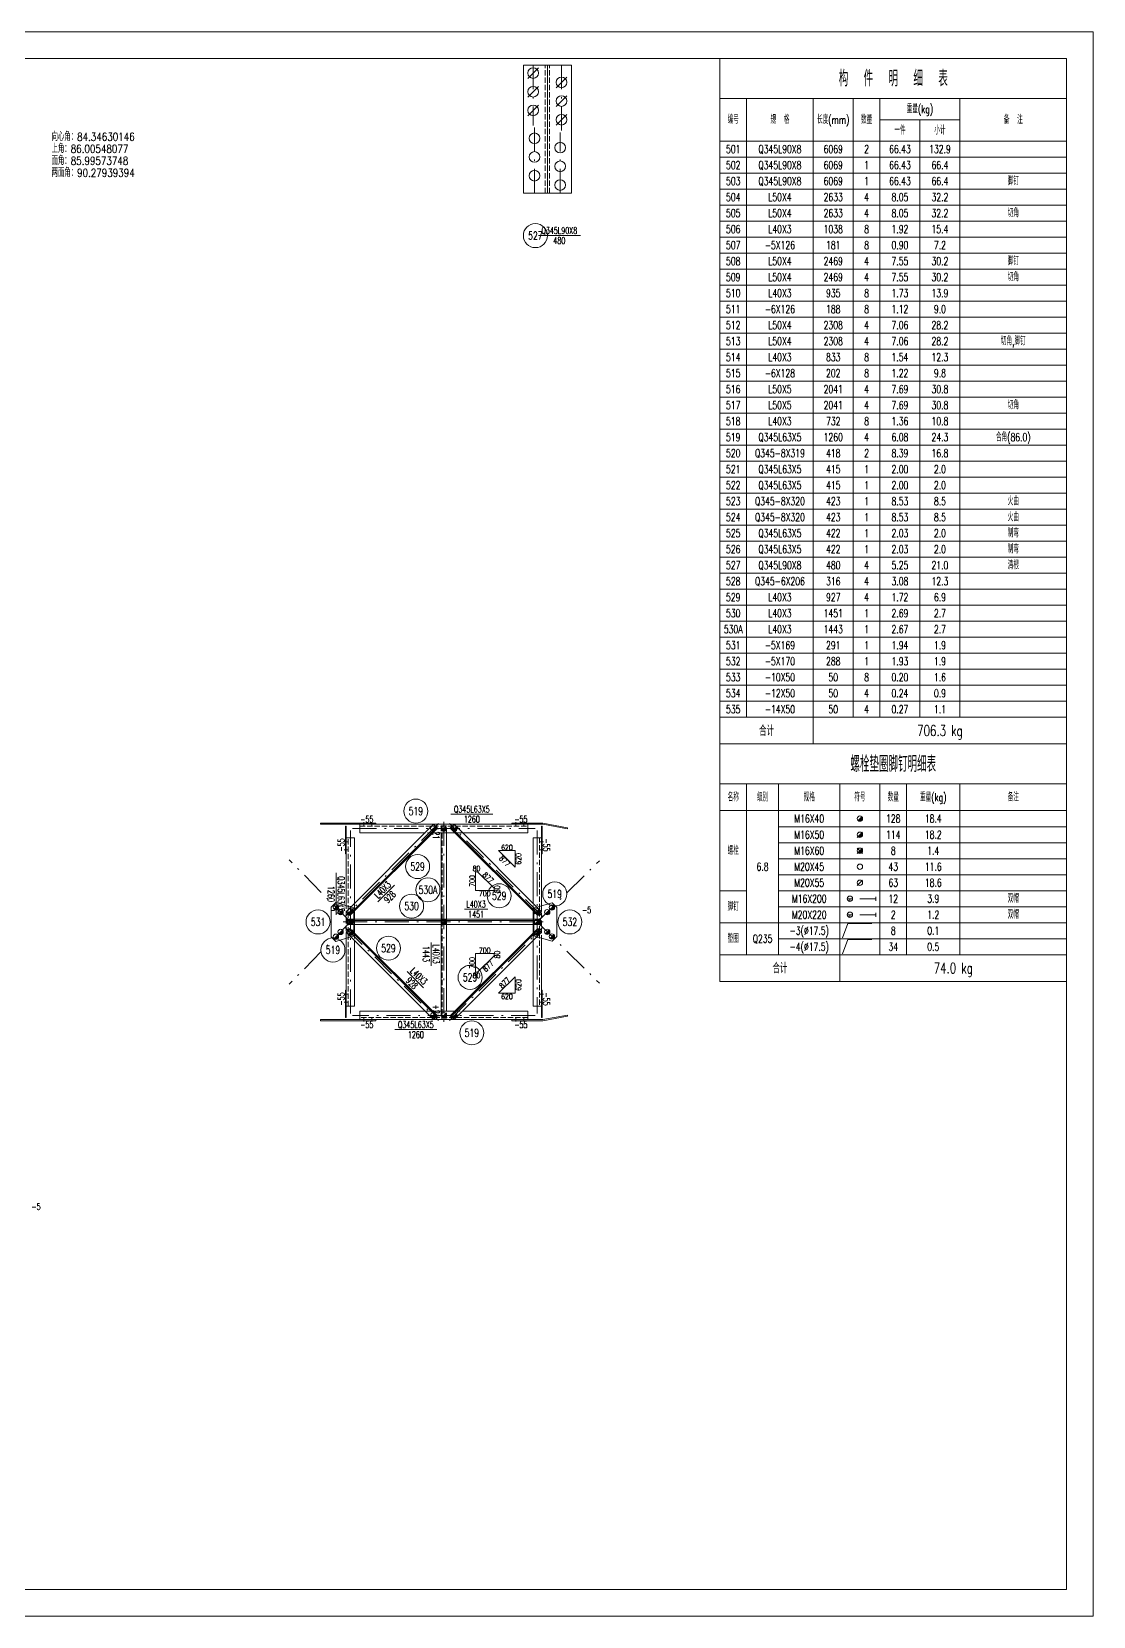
# Model space of a CAD drawing. Extents: x 0 to 841, y 0 to 5426.
# Drawn here: x 443 to 841, y 1812 to 2406 of the extents above; entities that cross this region are included whole.
import ezdxf
from ezdxf.enums import TextEntityAlignment as Align

# ---------------------------------------------------------------- set-up
doc = ezdxf.new("R2010")
doc.units = 0
doc.header["$MEASUREMENT"] = 0
doc.linetypes.add('Dash', pattern=[2.75, 2, -0.75])
doc.linetypes.add('DashDot', pattern=[15.6, 9, -3, 0.6, -3])
doc.layers.get('0').update_dxf_attribs({"linetype": 'CONTINUOUS', "lineweight": 25})
doc.styles.get("Standard").update_dxf_attribs({"font": 'simplex.shx', "width": 0.7, "height": 3, "bigfont": 'gbhzfs.shx'})

# ---------------------------------------------------------------- blocks, each defined once
blk = doc.blocks.new('M16X40S')
at = {"color": 3, "linetype": 'Continuous', "lineweight": 13}
blk.add_line((-0.707, -0.707), (0.707, 0.707), dxfattribs=at)
blk.add_circle((0, 0), 1, dxfattribs=at)
for radius in [0.9, 0.8, 0.7, 0.6, 0.5, 0.4, 0.3, 0.2, 0.1]:
    blk.add_arc((0, 0), radius, 225, 45, dxfattribs=at)
blk = doc.blocks.new('M16X50S')
at = {"color": 3, "linetype": 'Continuous', "lineweight": 13}
blk.add_line((-1, -1), (1, 1), dxfattribs=at)
blk.add_circle((0, 0), 1, dxfattribs=at)
for radius in [0.9, 0.8, 0.7, 0.6, 0.5, 0.4, 0.3, 0.2, 0.1]:
    blk.add_arc((0, 0), radius, 225, 45, dxfattribs=at)
blk = doc.blocks.new('M16X60S')
at = {"color": 3, "linetype": 'Continuous', "lineweight": 13}
for p, q in [((-1, -1), (1, 1)), ((1, -1), (-1, 1))]:
    blk.add_line(p, q, dxfattribs=at)
blk.add_circle((0, 0), 1, dxfattribs=at)
for radius in [0.9, 0.8, 0.7, 0.6, 0.5, 0.4, 0.3, 0.2, 0.1]:
    blk.add_arc((0, 0), radius, 225, 45, dxfattribs=at)
blk = doc.blocks.new('M20X45S')
at = {"color": 3, "linetype": 'Continuous', "lineweight": 13}
blk.add_circle((0, 0), 1, dxfattribs=at)
blk = doc.blocks.new('M20X55S')
at = {"color": 3, "linetype": 'Continuous', "lineweight": 13}
blk.add_line((-1, -1), (1, 1), dxfattribs=at)
blk.add_circle((0, 0), 1, dxfattribs=at)
blk = doc.blocks.new('StepBoltML')
at = {"color": 3, "linetype": 'Continuous', "lineweight": 13}
for p, q in [((-4.75, 0), (-2.75, 0)), ((-3.75, 0), (-3.75, -1)), ((0, 0), (6, 0)), ((6, -0.75), (6, 0.75))]:
    blk.add_line(p, q, dxfattribs=at)
blk.add_circle((-3.75, 0), 1, dxfattribs=at)
blk = doc.blocks.new('WasherML')
at = {"color": 3, "linetype": 'Continuous', "lineweight": 13}
for p, q in [((-6.5, -2.7), (-4.5, 2.7)), ((-4.5, 2.7), (4.5, 2.7))]:
    blk.add_line(p, q, dxfattribs=at)

msp = doc.modelspace()

# ---------------------------------------------------------------- linework, layer by layer
at = {"color": 7, "linetype": 'Continuous', "lineweight": 18}
for p, q in [((0, 2406), (841, 2406)), ((841, 1812), (841, 2406)), ((25, 2396), (831, 2396)), ((831, 1822), (831, 2396)), ((25, 1822), (831, 1822)), ((0, 1812), (841, 1812))]:
    msp.add_line(p, q, dxfattribs=at)
at = {"color": 2, "linetype": 'DashDot', "lineweight": 0}
for p, q in [((631.01, 2393.5), (631.02, 2370.83)), ((641.61, 2393.5), (641.6, 2366.17)), ((631.51, 2345.53), (631.52, 2372.87)), ((641.11, 2345.53), (641.1, 2368.2)), ((595.45, 2109.23), (560.54, 2074.33)), ((597.51, 2109.84), (597.51, 2034.71)), ((634.47, 2074.33), (599.56, 2109.23)), ((562.49, 2038.02), (562.49, 2106.52)), ((563.26, 2107.29), (631.75, 2107.29)), ((632.52, 2106.52), (632.52, 2038.02)), ((562.49, 2072.27), (539.49, 2095.59)), ((632.52, 2072.27), (655.86, 2095.25)), ((562.49, 2072.27), (539.49, 2048.96)), ((559.74, 2072.27), (635.27, 2072.27)), ((560.54, 2070.22), (595.45, 2035.31)), ((599.56, 2035.31), (634.47, 2070.22)), ((632.52, 2072.27), (655.86, 2049.29)), ((631.75, 2037.26), (563.26, 2037.26))]:
    msp.add_line(p, q, dxfattribs=at)
at = {"color": 1, "linetype": 'Dash', "lineweight": 0}
for p, q in [((635.51, 2345.53), (635.51, 2393.5)), ((637.11, 2345.53), (637.11, 2393.5)), ((566.01, 2108.89), (572.01, 2108.89)), ((560.89, 2097.77), (560.89, 2103.77)), ((561.64, 2040.77), (561.64, 2103.77)), ((566.01, 2108.14), (629, 2108.14)), ((593.37, 2105.74), (590.54, 2105.74)), ((596.51, 2108.34), (596.51, 2105.74)), ((598.51, 2108.34), (596.51, 2108.34)), ((596.91, 2108.34), (596.91, 2036.21)), ((598.51, 2105.74), (598.51, 2108.34)), ((604.47, 2105.74), (601.64, 2105.74)), ((633.37, 2103.77), (633.37, 2040.77)), ((634.12, 2103.77), (634.12, 2097.77)), ((564.04, 2079.24), (564.04, 2076.41)), ((630.97, 2076.41), (630.97, 2079.24)), ((560.89, 2066.15), (560.89, 2078.39)), ((563.74, 2077.53), (562.66, 2077.85)), ((563.74, 2076.11), (563.74, 2077.53)), ((563.74, 2071.27), (563.74, 2073.27)), ((564.04, 2073.27), (564.04, 2071.27)), ((596.51, 2073.27), (596.51, 2071.27)), ((598.51, 2071.27), (598.51, 2073.27)), ((630.97, 2071.27), (630.97, 2073.27)), ((632.37, 2077.84), (631.27, 2077.53)), ((631.27, 2077.53), (631.27, 2076.11)), ((631.27, 2073.27), (631.27, 2071.27)), ((634.12, 2078.35), (634.12, 2066.2)), ((563.74, 2067.02), (563.74, 2068.44)), ((564.04, 2068.14), (564.04, 2065.31)), ((630.97, 2065.31), (630.97, 2068.14)), ((631.27, 2068.44), (631.27, 2067.02)), ((562.66, 2066.69), (563.74, 2067.02)), ((631.27, 2067.02), (632.37, 2066.71)), ((560.89, 2040.77), (560.89, 2046.77)), ((634.12, 2046.77), (634.12, 2040.77)), ((590.54, 2038.81), (593.37, 2038.81)), ((596.51, 2038.81), (596.51, 2036.21)), ((598.51, 2036.21), (598.51, 2038.81)), ((601.64, 2038.81), (604.47, 2038.81)), ((629, 2036.41), (566.01, 2036.41)), ((572.01, 2035.66), (566.01, 2035.66)), ((596.51, 2036.21), (598.51, 2036.21))]:
    msp.add_line(p, q, dxfattribs=at)
at = {"color": 7, "linetype": 'Continuous', "lineweight": 13}
for p, q in [((632.93, 2329.55), (648.68, 2329.55)), ((600.13, 2112.64), (615.88, 2112.64)), ((557.14, 2074.9), (557.14, 2090.65)), ((578.98, 2086.05), (572.8, 2079.87)), ((605.22, 2077.02), (613.97, 2077.02)), ((592.76, 2064.63), (592.76, 2055.88)), ((583.73, 2053.75), (589.91, 2047.57)), ((594.88, 2031.91), (579.13, 2031.91))]:
    msp.add_line(p, q, dxfattribs=at)
at = {"color": 7, "linetype": 'Continuous', "lineweight": 0}
for p, q in [((594.81, 2107.75), (562.03, 2074.96)), ((632.98, 2074.96), (600.2, 2107.75)), ((561.24, 2072.87), (633.77, 2072.87)), ((562.03, 2069.58), (594.81, 2036.8)), ((600.2, 2036.8), (632.98, 2069.58))]:
    msp.add_line(p, q, dxfattribs=at)
at = {"color": 1, "linetype": 'Continuous', "lineweight": 0}
for p, q in [((624.25, 2099.02), (618.05, 2099.02)), ((618.05, 2099.02), (624.25, 2092.82)), ((624.25, 2092.82), (624.25, 2099.02)), ((610.15, 2091.12), (609.35, 2091.12)), ((609.35, 2091.12), (609.35, 2084.12)), ((616.35, 2084.92), (610.15, 2091.12)), ((609.35, 2084.12), (616.35, 2084.12)), ((616.35, 2084.12), (616.35, 2084.92)), ((616.35, 2060.43), (609.35, 2060.43)), ((609.35, 2060.43), (609.35, 2053.42)), ((610.15, 2053.42), (616.35, 2059.63)), ((616.35, 2059.63), (616.35, 2060.43)), ((609.35, 2053.42), (610.15, 2053.42)), ((624.25, 2051.73), (618.05, 2045.53)), ((624.25, 2045.53), (624.25, 2051.73)), ((618.05, 2045.53), (624.25, 2045.53))]:
    msp.add_line(p, q, dxfattribs=at)
at = {"color": 3, "linetype": 'Continuous', "lineweight": 13}
for points in [[(701, 2396), (701, 2381), (831, 2381), (831, 2396)], [(701, 2381), (701, 2365), (711, 2365), (711, 2381)], [(711, 2381), (711, 2365), (736, 2365), (736, 2381)], [(736, 2381), (736, 2365), (751, 2365), (751, 2381)], [(751, 2381), (751, 2365), (761, 2365), (761, 2381)], [(761, 2381), (761, 2373), (791, 2373), (791, 2381)], [(791, 2381), (791, 2365), (831, 2365), (831, 2381)], [(761, 2373), (761, 2365), (776, 2365), (776, 2373)], [(776, 2373), (776, 2365), (791, 2365), (791, 2373)], [(701, 2365), (701, 2359), (711, 2359), (711, 2365)], [(711, 2365), (711, 2359), (736, 2359), (736, 2365)], [(736, 2365), (736, 2359), (751, 2359), (751, 2365)], [(751, 2365), (751, 2359), (761, 2359), (761, 2365)], [(761, 2365), (761, 2359), (776, 2359), (776, 2365)], [(776, 2365), (776, 2359), (791, 2359), (791, 2365)], [(791, 2365), (791, 2359), (831, 2359), (831, 2365)], [(701, 2359), (701, 2353), (711, 2353), (711, 2359)], [(711, 2359), (711, 2353), (736, 2353), (736, 2359)], [(736, 2359), (736, 2353), (751, 2353), (751, 2359)], [(751, 2359), (751, 2353), (761, 2353), (761, 2359)], [(761, 2359), (761, 2353), (776, 2353), (776, 2359)], [(776, 2359), (776, 2353), (791, 2353), (791, 2359)], [(791, 2359), (791, 2353), (831, 2353), (831, 2359)], [(701, 2353), (701, 2347), (711, 2347), (711, 2353)], [(711, 2353), (711, 2347), (736, 2347), (736, 2353)], [(736, 2353), (736, 2347), (751, 2347), (751, 2353)], [(751, 2353), (751, 2347), (761, 2347), (761, 2353)], [(761, 2353), (761, 2347), (776, 2347), (776, 2353)], [(776, 2353), (776, 2347), (791, 2347), (791, 2353)], [(791, 2353), (791, 2347), (831, 2347), (831, 2353)], [(701, 2347), (701, 2341), (711, 2341), (711, 2347)], [(711, 2347), (711, 2341), (736, 2341), (736, 2347)], [(736, 2347), (736, 2341), (751, 2341), (751, 2347)], [(751, 2347), (751, 2341), (761, 2341), (761, 2347)], [(761, 2347), (761, 2341), (776, 2341), (776, 2347)], [(776, 2347), (776, 2341), (791, 2341), (791, 2347)], [(791, 2347), (791, 2341), (831, 2341), (831, 2347)], [(701, 2341), (701, 2335), (711, 2335), (711, 2341)], [(711, 2341), (711, 2335), (736, 2335), (736, 2341)], [(736, 2341), (736, 2335), (751, 2335), (751, 2341)], [(751, 2341), (751, 2335), (761, 2335), (761, 2341)], [(761, 2341), (761, 2335), (776, 2335), (776, 2341)], [(776, 2341), (776, 2335), (791, 2335), (791, 2341)], [(791, 2341), (791, 2335), (831, 2335), (831, 2341)], [(701, 2335), (701, 2329), (711, 2329), (711, 2335)], [(711, 2335), (711, 2329), (736, 2329), (736, 2335)], [(736, 2335), (736, 2329), (751, 2329), (751, 2335)], [(751, 2335), (751, 2329), (761, 2329), (761, 2335)], [(761, 2335), (761, 2329), (776, 2329), (776, 2335)], [(776, 2335), (776, 2329), (791, 2329), (791, 2335)], [(791, 2335), (791, 2329), (831, 2329), (831, 2335)], [(701, 2329), (701, 2323), (711, 2323), (711, 2329)], [(711, 2329), (711, 2323), (736, 2323), (736, 2329)], [(736, 2329), (736, 2323), (751, 2323), (751, 2329)], [(751, 2329), (751, 2323), (761, 2323), (761, 2329)], [(761, 2329), (761, 2323), (776, 2323), (776, 2329)], [(776, 2329), (776, 2323), (791, 2323), (791, 2329)], [(791, 2329), (791, 2323), (831, 2323), (831, 2329)], [(701, 2323), (701, 2317), (711, 2317), (711, 2323)], [(711, 2323), (711, 2317), (736, 2317), (736, 2323)], [(736, 2323), (736, 2317), (751, 2317), (751, 2323)], [(751, 2323), (751, 2317), (761, 2317), (761, 2323)], [(761, 2323), (761, 2317), (776, 2317), (776, 2323)], [(776, 2323), (776, 2317), (791, 2317), (791, 2323)], [(791, 2323), (791, 2317), (831, 2317), (831, 2323)], [(701, 2317), (701, 2311), (711, 2311), (711, 2317)], [(711, 2317), (711, 2311), (736, 2311), (736, 2317)], [(736, 2317), (736, 2311), (751, 2311), (751, 2317)], [(751, 2317), (751, 2311), (761, 2311), (761, 2317)], [(761, 2317), (761, 2311), (776, 2311), (776, 2317)], [(776, 2317), (776, 2311), (791, 2311), (791, 2317)], [(791, 2317), (791, 2311), (831, 2311), (831, 2317)], [(701, 2311), (701, 2305), (711, 2305), (711, 2311)], [(711, 2311), (711, 2305), (736, 2305), (736, 2311)], [(736, 2311), (736, 2305), (751, 2305), (751, 2311)], [(751, 2311), (751, 2305), (761, 2305), (761, 2311)], [(761, 2311), (761, 2305), (776, 2305), (776, 2311)], [(776, 2311), (776, 2305), (791, 2305), (791, 2311)], [(791, 2311), (791, 2305), (831, 2305), (831, 2311)], [(701, 2305), (701, 2299), (711, 2299), (711, 2305)], [(711, 2305), (711, 2299), (736, 2299), (736, 2305)], [(736, 2305), (736, 2299), (751, 2299), (751, 2305)], [(751, 2305), (751, 2299), (761, 2299), (761, 2305)], [(761, 2305), (761, 2299), (776, 2299), (776, 2305)], [(776, 2305), (776, 2299), (791, 2299), (791, 2305)], [(791, 2305), (791, 2299), (831, 2299), (831, 2305)], [(701, 2299), (701, 2293), (711, 2293), (711, 2299)], [(711, 2299), (711, 2293), (736, 2293), (736, 2299)], [(736, 2299), (736, 2293), (751, 2293), (751, 2299)], [(751, 2299), (751, 2293), (761, 2293), (761, 2299)], [(761, 2299), (761, 2293), (776, 2293), (776, 2299)], [(776, 2299), (776, 2293), (791, 2293), (791, 2299)], [(791, 2299), (791, 2293), (831, 2293), (831, 2299)], [(701, 2293), (701, 2287), (711, 2287), (711, 2293)], [(711, 2293), (711, 2287), (736, 2287), (736, 2293)], [(736, 2293), (736, 2287), (751, 2287), (751, 2293)], [(751, 2293), (751, 2287), (761, 2287), (761, 2293)], [(761, 2293), (761, 2287), (776, 2287), (776, 2293)], [(776, 2293), (776, 2287), (791, 2287), (791, 2293)], [(791, 2293), (791, 2287), (831, 2287), (831, 2293)], [(701, 2287), (701, 2281), (711, 2281), (711, 2287)], [(711, 2287), (711, 2281), (736, 2281), (736, 2287)], [(736, 2287), (736, 2281), (751, 2281), (751, 2287)], [(751, 2287), (751, 2281), (761, 2281), (761, 2287)], [(761, 2287), (761, 2281), (776, 2281), (776, 2287)], [(776, 2287), (776, 2281), (791, 2281), (791, 2287)], [(791, 2287), (791, 2281), (831, 2281), (831, 2287)], [(701, 2281), (701, 2275), (711, 2275), (711, 2281)], [(711, 2281), (711, 2275), (736, 2275), (736, 2281)], [(736, 2281), (736, 2275), (751, 2275), (751, 2281)], [(751, 2281), (751, 2275), (761, 2275), (761, 2281)], [(761, 2281), (761, 2275), (776, 2275), (776, 2281)], [(776, 2281), (776, 2275), (791, 2275), (791, 2281)], [(791, 2281), (791, 2275), (831, 2275), (831, 2281)], [(701, 2275), (701, 2269), (711, 2269), (711, 2275)], [(711, 2275), (711, 2269), (736, 2269), (736, 2275)], [(736, 2275), (736, 2269), (751, 2269), (751, 2275)], [(751, 2275), (751, 2269), (761, 2269), (761, 2275)], [(761, 2275), (761, 2269), (776, 2269), (776, 2275)], [(776, 2275), (776, 2269), (791, 2269), (791, 2275)], [(791, 2275), (791, 2269), (831, 2269), (831, 2275)], [(701, 2269), (701, 2263), (711, 2263), (711, 2269)], [(711, 2269), (711, 2263), (736, 2263), (736, 2269)], [(736, 2269), (736, 2263), (751, 2263), (751, 2269)], [(751, 2269), (751, 2263), (761, 2263), (761, 2269)], [(761, 2269), (761, 2263), (776, 2263), (776, 2269)], [(776, 2269), (776, 2263), (791, 2263), (791, 2269)], [(791, 2269), (791, 2263), (831, 2263), (831, 2269)], [(701, 2263), (701, 2257), (711, 2257), (711, 2263)], [(711, 2263), (711, 2257), (736, 2257), (736, 2263)], [(736, 2263), (736, 2257), (751, 2257), (751, 2263)], [(751, 2263), (751, 2257), (761, 2257), (761, 2263)], [(761, 2263), (761, 2257), (776, 2257), (776, 2263)], [(776, 2263), (776, 2257), (791, 2257), (791, 2263)], [(791, 2263), (791, 2257), (831, 2257), (831, 2263)], [(701, 2257), (701, 2251), (711, 2251), (711, 2257)], [(711, 2257), (711, 2251), (736, 2251), (736, 2257)], [(736, 2257), (736, 2251), (751, 2251), (751, 2257)], [(751, 2257), (751, 2251), (761, 2251), (761, 2257)], [(761, 2257), (761, 2251), (776, 2251), (776, 2257)], [(776, 2257), (776, 2251), (791, 2251), (791, 2257)], [(791, 2257), (791, 2251), (831, 2251), (831, 2257)], [(701, 2251), (701, 2245), (711, 2245), (711, 2251)], [(711, 2251), (711, 2245), (736, 2245), (736, 2251)], [(736, 2251), (736, 2245), (751, 2245), (751, 2251)], [(751, 2251), (751, 2245), (761, 2245), (761, 2251)], [(761, 2251), (761, 2245), (776, 2245), (776, 2251)], [(776, 2251), (776, 2245), (791, 2245), (791, 2251)], [(791, 2251), (791, 2245), (831, 2245), (831, 2251)], [(701, 2245), (701, 2239), (711, 2239), (711, 2245)], [(711, 2245), (711, 2239), (736, 2239), (736, 2245)], [(736, 2245), (736, 2239), (751, 2239), (751, 2245)], [(751, 2245), (751, 2239), (761, 2239), (761, 2245)], [(761, 2245), (761, 2239), (776, 2239), (776, 2245)], [(776, 2245), (776, 2239), (791, 2239), (791, 2245)], [(791, 2245), (791, 2239), (831, 2239), (831, 2245)], [(701, 2239), (701, 2233), (711, 2233), (711, 2239)], [(711, 2239), (711, 2233), (736, 2233), (736, 2239)], [(736, 2239), (736, 2233), (751, 2233), (751, 2239)], [(751, 2239), (751, 2233), (761, 2233), (761, 2239)], [(761, 2239), (761, 2233), (776, 2233), (776, 2239)], [(776, 2239), (776, 2233), (791, 2233), (791, 2239)], [(791, 2239), (791, 2233), (831, 2233), (831, 2239)], [(701, 2233), (701, 2227), (711, 2227), (711, 2233)], [(711, 2233), (711, 2227), (736, 2227), (736, 2233)], [(736, 2233), (736, 2227), (751, 2227), (751, 2233)], [(751, 2233), (751, 2227), (761, 2227), (761, 2233)], [(761, 2233), (761, 2227), (776, 2227), (776, 2233)], [(776, 2233), (776, 2227), (791, 2227), (791, 2233)], [(791, 2233), (791, 2227), (831, 2227), (831, 2233)], [(701, 2227), (701, 2221), (711, 2221), (711, 2227)], [(711, 2227), (711, 2221), (736, 2221), (736, 2227)], [(736, 2227), (736, 2221), (751, 2221), (751, 2227)], [(751, 2227), (751, 2221), (761, 2221), (761, 2227)], [(761, 2227), (761, 2221), (776, 2221), (776, 2227)], [(776, 2227), (776, 2221), (791, 2221), (791, 2227)], [(791, 2227), (791, 2221), (831, 2221), (831, 2227)], [(701, 2221), (701, 2215), (711, 2215), (711, 2221)], [(711, 2221), (711, 2215), (736, 2215), (736, 2221)], [(736, 2221), (736, 2215), (751, 2215), (751, 2221)], [(751, 2221), (751, 2215), (761, 2215), (761, 2221)], [(761, 2221), (761, 2215), (776, 2215), (776, 2221)], [(776, 2221), (776, 2215), (791, 2215), (791, 2221)], [(791, 2221), (791, 2215), (831, 2215), (831, 2221)], [(701, 2215), (701, 2209), (711, 2209), (711, 2215)], [(711, 2215), (711, 2209), (736, 2209), (736, 2215)], [(736, 2215), (736, 2209), (751, 2209), (751, 2215)], [(751, 2215), (751, 2209), (761, 2209), (761, 2215)], [(761, 2215), (761, 2209), (776, 2209), (776, 2215)], [(776, 2215), (776, 2209), (791, 2209), (791, 2215)], [(791, 2215), (791, 2209), (831, 2209), (831, 2215)], [(701, 2209), (701, 2203), (711, 2203), (711, 2209)], [(711, 2209), (711, 2203), (736, 2203), (736, 2209)], [(736, 2209), (736, 2203), (751, 2203), (751, 2209)], [(751, 2209), (751, 2203), (761, 2203), (761, 2209)], [(761, 2209), (761, 2203), (776, 2203), (776, 2209)], [(776, 2209), (776, 2203), (791, 2203), (791, 2209)], [(791, 2209), (791, 2203), (831, 2203), (831, 2209)], [(701, 2203), (701, 2197), (711, 2197), (711, 2203)], [(711, 2203), (711, 2197), (736, 2197), (736, 2203)], [(736, 2203), (736, 2197), (751, 2197), (751, 2203)], [(751, 2203), (751, 2197), (761, 2197), (761, 2203)], [(761, 2203), (761, 2197), (776, 2197), (776, 2203)], [(776, 2203), (776, 2197), (791, 2197), (791, 2203)], [(791, 2203), (791, 2197), (831, 2197), (831, 2203)], [(701, 2197), (701, 2191), (711, 2191), (711, 2197)], [(711, 2197), (711, 2191), (736, 2191), (736, 2197)], [(736, 2197), (736, 2191), (751, 2191), (751, 2197)], [(751, 2197), (751, 2191), (761, 2191), (761, 2197)], [(761, 2197), (761, 2191), (776, 2191), (776, 2197)], [(776, 2197), (776, 2191), (791, 2191), (791, 2197)], [(791, 2197), (791, 2191), (831, 2191), (831, 2197)], [(701, 2191), (701, 2185), (711, 2185), (711, 2191)], [(711, 2191), (711, 2185), (736, 2185), (736, 2191)], [(736, 2191), (736, 2185), (751, 2185), (751, 2191)], [(751, 2191), (751, 2185), (761, 2185), (761, 2191)], [(761, 2191), (761, 2185), (776, 2185), (776, 2191)], [(776, 2191), (776, 2185), (791, 2185), (791, 2191)], [(791, 2191), (791, 2185), (831, 2185), (831, 2191)], [(701, 2185), (701, 2179), (711, 2179), (711, 2185)], [(711, 2185), (711, 2179), (736, 2179), (736, 2185)], [(736, 2185), (736, 2179), (751, 2179), (751, 2185)], [(751, 2185), (751, 2179), (761, 2179), (761, 2185)], [(761, 2185), (761, 2179), (776, 2179), (776, 2185)], [(776, 2185), (776, 2179), (791, 2179), (791, 2185)], [(791, 2185), (791, 2179), (831, 2179), (831, 2185)], [(701, 2179), (701, 2173), (711, 2173), (711, 2179)], [(711, 2179), (711, 2173), (736, 2173), (736, 2179)], [(736, 2179), (736, 2173), (751, 2173), (751, 2179)], [(751, 2179), (751, 2173), (761, 2173), (761, 2179)], [(761, 2179), (761, 2173), (776, 2173), (776, 2179)], [(776, 2179), (776, 2173), (791, 2173), (791, 2179)], [(791, 2179), (791, 2173), (831, 2173), (831, 2179)], [(701, 2173), (701, 2167), (711, 2167), (711, 2173)], [(711, 2173), (711, 2167), (736, 2167), (736, 2173)], [(736, 2173), (736, 2167), (751, 2167), (751, 2173)], [(751, 2173), (751, 2167), (761, 2167), (761, 2173)], [(761, 2173), (761, 2167), (776, 2167), (776, 2173)], [(776, 2173), (776, 2167), (791, 2167), (791, 2173)], [(791, 2173), (791, 2167), (831, 2167), (831, 2173)], [(701, 2167), (701, 2161), (711, 2161), (711, 2167)], [(711, 2167), (711, 2161), (736, 2161), (736, 2167)], [(736, 2167), (736, 2161), (751, 2161), (751, 2167)], [(751, 2167), (751, 2161), (761, 2161), (761, 2167)], [(761, 2167), (761, 2161), (776, 2161), (776, 2167)], [(776, 2167), (776, 2161), (791, 2161), (791, 2167)], [(791, 2167), (791, 2161), (831, 2161), (831, 2167)], [(701, 2161), (701, 2155), (711, 2155), (711, 2161)], [(711, 2161), (711, 2155), (736, 2155), (736, 2161)], [(736, 2161), (736, 2155), (751, 2155), (751, 2161)], [(751, 2161), (751, 2155), (761, 2155), (761, 2161)], [(761, 2161), (761, 2155), (776, 2155), (776, 2161)], [(776, 2161), (776, 2155), (791, 2155), (791, 2161)], [(791, 2161), (791, 2155), (831, 2155), (831, 2161)], [(701, 2155), (701, 2149), (711, 2149), (711, 2155)], [(711, 2155), (711, 2149), (736, 2149), (736, 2155)], [(736, 2155), (736, 2149), (751, 2149), (751, 2155)], [(751, 2155), (751, 2149), (761, 2149), (761, 2155)], [(761, 2155), (761, 2149), (776, 2149), (776, 2155)], [(776, 2155), (776, 2149), (791, 2149), (791, 2155)], [(791, 2155), (791, 2149), (831, 2149), (831, 2155)], [(701, 2149), (701, 2139), (736, 2139), (736, 2149)], [(736, 2149), (736, 2139), (831, 2139), (831, 2149)], [(701, 2139), (701, 2124), (831, 2124), (831, 2139)], [(701, 2124), (701, 2114), (711, 2114), (711, 2124)], [(711, 2124), (711, 2114), (723, 2114), (723, 2124)], [(723, 2124), (723, 2114), (746, 2114), (746, 2124)], [(746, 2124), (746, 2114), (761, 2114), (761, 2124)], [(761, 2124), (761, 2114), (771, 2114), (771, 2124)], [(771, 2124), (771, 2114), (791, 2114), (791, 2124)], [(791, 2124), (791, 2114), (831, 2114), (831, 2124)], [(701, 2114), (701, 2084), (711, 2084), (711, 2114)], [(711, 2114), (711, 2072), (723, 2072), (723, 2114)], [(723, 2114), (723, 2108), (746, 2108), (746, 2114)], [(746, 2114), (746, 2108), (761, 2108), (761, 2114)], [(761, 2114), (761, 2108), (771, 2108), (771, 2114)], [(771, 2114), (771, 2108), (791, 2108), (791, 2114)], [(791, 2114), (791, 2108), (831, 2108), (831, 2114)], [(723, 2108), (723, 2102), (746, 2102), (746, 2108)], [(746, 2108), (746, 2102), (761, 2102), (761, 2108)], [(761, 2108), (761, 2102), (771, 2102), (771, 2108)], [(771, 2108), (771, 2102), (791, 2102), (791, 2108)], [(791, 2108), (791, 2102), (831, 2102), (831, 2108)], [(723, 2102), (723, 2096), (746, 2096), (746, 2102)], [(746, 2102), (746, 2096), (761, 2096), (761, 2102)], [(761, 2102), (761, 2096), (771, 2096), (771, 2102)], [(771, 2102), (771, 2096), (791, 2096), (791, 2102)], [(791, 2102), (791, 2096), (831, 2096), (831, 2102)], [(723, 2096), (723, 2090), (746, 2090), (746, 2096)], [(746, 2096), (746, 2090), (761, 2090), (761, 2096)], [(761, 2096), (761, 2090), (771, 2090), (771, 2096)], [(771, 2096), (771, 2090), (791, 2090), (791, 2096)], [(791, 2096), (791, 2090), (831, 2090), (831, 2096)], [(723, 2090), (723, 2084), (746, 2084), (746, 2090)], [(746, 2090), (746, 2084), (761, 2084), (761, 2090)], [(761, 2090), (761, 2084), (771, 2084), (771, 2090)], [(771, 2090), (771, 2084), (791, 2084), (791, 2090)], [(791, 2090), (791, 2084), (831, 2084), (831, 2090)], [(701, 2084), (701, 2072), (711, 2072), (711, 2084)], [(723, 2084), (723, 2078), (746, 2078), (746, 2084)], [(746, 2084), (746, 2078), (761, 2078), (761, 2084)], [(761, 2084), (761, 2078), (771, 2078), (771, 2084)], [(771, 2084), (771, 2078), (791, 2078), (791, 2084)], [(791, 2084), (791, 2078), (831, 2078), (831, 2084)], [(723, 2078), (723, 2072), (746, 2072), (746, 2078)], [(746, 2078), (746, 2072), (761, 2072), (761, 2078)], [(761, 2078), (761, 2072), (771, 2072), (771, 2078)], [(771, 2078), (771, 2072), (791, 2072), (791, 2078)], [(791, 2078), (791, 2072), (831, 2072), (831, 2078)], [(701, 2072), (701, 2060), (711, 2060), (711, 2072)], [(711, 2072), (711, 2060), (723, 2060), (723, 2072)], [(723, 2072), (723, 2066), (746, 2066), (746, 2072)], [(746, 2072), (746, 2066), (761, 2066), (761, 2072)], [(761, 2072), (761, 2066), (771, 2066), (771, 2072)], [(771, 2072), (771, 2066), (791, 2066), (791, 2072)], [(791, 2072), (791, 2066), (831, 2066), (831, 2072)], [(723, 2066), (723, 2060), (746, 2060), (746, 2066)], [(746, 2066), (746, 2060), (761, 2060), (761, 2066)], [(761, 2066), (761, 2060), (771, 2060), (771, 2066)], [(771, 2066), (771, 2060), (791, 2060), (791, 2066)], [(791, 2066), (791, 2060), (831, 2060), (831, 2066)], [(701, 2060), (701, 2050), (746, 2050), (746, 2060)], [(746, 2060), (746, 2050), (831, 2050), (831, 2060)]]:
    msp.add_lwpolyline(points, close=True, dxfattribs=at)
at = {"color": 7, "linetype": 'Continuous', "lineweight": 0}
for points in [[(636.31, 2393.5), (627.31, 2393.5)], [(627.31, 2393.5), (627.31, 2345.53)], [(636.31, 2345.53), (636.31, 2393.5)], [(636.31, 2393.5), (645.31, 2393.5)], [(636.31, 2345.53), (636.31, 2393.5)], [(645.31, 2393.5), (645.31, 2345.53)], [(627.31, 2345.53), (636.31, 2345.53)], [(645.31, 2345.53), (636.31, 2345.53)], [(572.01, 2109.29), (551.26, 2109.29)], [(551.26, 2109.29), (551.26, 2108.89)], [(551.26, 2108.89), (572.01, 2108.89)], [(560.9, 2076.1), (593.68, 2108.88)], [(566.01, 2105.74), (566.01, 2108.89)], [(572.01, 2108.89), (572.01, 2109.29)], [(572.01, 2108.89), (629, 2108.89)], [(593.68, 2108.88), (595.1, 2107.47)], [(599.91, 2107.47), (601.33, 2108.88)], [(601.33, 2108.88), (634.11, 2076.1)], [(634.66, 2109.29), (623, 2109.29)], [(623, 2109.29), (623, 2108.89)], [(623, 2108.89), (634.62, 2108.89)], [(629, 2108.89), (629, 2105.74)], [(634.62, 2108.89), (643.83, 2107.22)], [(643.9, 2107.62), (634.66, 2109.29)], [(560.59, 2097.77), (560.59, 2108.14)], [(560.59, 2108.14), (560.89, 2108.14)], [(560.89, 2108.14), (560.89, 2097.77)], [(560.89, 2103.77), (564.04, 2103.77)], [(595.1, 2107.47), (562.31, 2074.68)], [(564.04, 2103.77), (564.04, 2079.24)], [(590.54, 2105.74), (566.01, 2105.74)], [(601.64, 2105.74), (593.37, 2105.74)], [(596.51, 2105.74), (596.51, 2073.27)], [(598.51, 2073.27), (598.51, 2105.74)], [(632.7, 2074.68), (599.91, 2107.47)], [(629, 2105.74), (604.47, 2105.74)], [(630.97, 2079.24), (630.97, 2103.77)], [(630.97, 2103.77), (634.12, 2103.77)], [(634.12, 2108.14), (634.12, 2097.77)], [(634.42, 2108.14), (634.12, 2108.14)], [(634.42, 2097.77), (634.42, 2108.14)], [(643.83, 2107.22), (643.9, 2107.62)], [(560.89, 2097.77), (560.59, 2097.77)], [(560.89, 2078.39), (560.89, 2097.77)], [(634.12, 2097.77), (634.12, 2078.35)], [(634.12, 2097.77), (634.42, 2097.77)], [(557.06, 2079.56), (555.28, 2077.8)], [(562.66, 2077.85), (557.06, 2079.56)], [(638.06, 2079.48), (632.37, 2077.84)], [(639.81, 2077.7), (638.06, 2079.48)], [(555.28, 2077.8), (555.28, 2066.74)], [(562.31, 2074.68), (560.9, 2076.1)], [(561.24, 2073.27), (633.77, 2073.27)], [(561.24, 2071.27), (561.24, 2073.27)], [(563.74, 2073.27), (563.74, 2076.11)], [(564.04, 2076.41), (564.04, 2073.27)], [(630.97, 2073.27), (630.97, 2076.41)], [(631.27, 2076.11), (631.27, 2073.27)], [(634.11, 2076.1), (632.7, 2074.68)], [(633.77, 2073.27), (633.77, 2071.27)], [(639.81, 2066.85), (639.81, 2077.7)], [(560.9, 2068.45), (562.31, 2069.86)], [(593.68, 2035.67), (560.9, 2068.45)], [(633.77, 2071.27), (561.24, 2071.27)], [(562.31, 2069.86), (595.1, 2037.08)], [(563.74, 2068.44), (563.74, 2071.27)], [(564.04, 2071.27), (564.04, 2068.14)], [(596.51, 2071.27), (596.51, 2038.81)], [(598.51, 2038.81), (598.51, 2071.27)], [(599.91, 2037.08), (632.7, 2069.86)], [(634.11, 2068.45), (601.33, 2035.67)], [(630.97, 2068.14), (630.97, 2071.27)], [(631.27, 2071.27), (631.27, 2068.44)], [(632.7, 2069.86), (634.11, 2068.45)], [(555.28, 2066.74), (557.06, 2064.99)], [(557.06, 2064.99), (562.66, 2066.69)], [(560.89, 2046.77), (560.89, 2066.15)], [(564.04, 2065.31), (564.04, 2040.77)], [(630.97, 2040.77), (630.97, 2065.31)], [(632.37, 2066.71), (638.06, 2065.07)], [(634.12, 2066.2), (634.12, 2046.77)], [(638.06, 2065.07), (639.81, 2066.85)], [(560.89, 2046.77), (560.59, 2046.77)], [(560.59, 2046.77), (560.59, 2036.41)], [(560.89, 2036.41), (560.89, 2046.77)], [(634.12, 2036.41), (634.12, 2046.77)], [(634.12, 2046.77), (634.42, 2046.77)], [(634.42, 2046.77), (634.42, 2036.41)], [(564.04, 2040.77), (560.89, 2040.77)], [(566.01, 2035.66), (566.01, 2038.81)], [(566.01, 2038.81), (590.54, 2038.81)], [(593.37, 2038.81), (601.64, 2038.81)], [(604.47, 2038.81), (629, 2038.81)], [(629, 2038.81), (629, 2035.66)], [(634.12, 2040.77), (630.97, 2040.77)], [(572.01, 2035.66), (551.26, 2035.66)], [(551.26, 2035.66), (551.26, 2035.26)], [(551.26, 2035.26), (572.01, 2035.26)], [(560.59, 2036.41), (560.89, 2036.41)], [(629, 2035.66), (572.01, 2035.66)], [(572.01, 2035.26), (572.01, 2035.66)], [(595.1, 2037.08), (593.68, 2035.67)], [(601.33, 2035.67), (599.91, 2037.08)], [(623, 2035.66), (634.62, 2035.66)], [(623, 2035.26), (623, 2035.66)], [(634.66, 2035.26), (623, 2035.26)], [(634.42, 2036.41), (634.12, 2036.41)], [(634.62, 2035.66), (643.83, 2037.32)], [(643.9, 2036.93), (634.66, 2035.26)], [(643.83, 2037.32), (643.9, 2036.93)]]:
    msp.add_lwpolyline(points, dxfattribs=at)
at = {"color": 3, "linetype": 'Continuous', "lineweight": 20}
for points in [[(567.51, 2109.64), (567.51, 2108.14)], [(570.51, 2109.64), (570.51, 2108.14)], [(624.5, 2109.64), (624.5, 2108.14)], [(627.5, 2109.64), (627.5, 2108.14)], [(560.14, 2102.27), (561.64, 2102.27)], [(560.14, 2099.27), (561.64, 2099.27)], [(634.87, 2102.27), (633.37, 2102.27)], [(634.87, 2099.27), (633.37, 2099.27)], [(560.14, 2045.27), (561.64, 2045.27)], [(634.87, 2045.27), (633.37, 2045.27)], [(560.14, 2042.27), (561.64, 2042.27)], [(634.87, 2042.27), (633.37, 2042.27)], [(567.51, 2034.91), (567.51, 2036.41)], [(570.51, 2034.91), (570.51, 2036.41)], [(624.5, 2034.91), (624.5, 2036.41)], [(627.5, 2034.91), (627.5, 2036.41)]]:
    msp.add_lwpolyline(points, dxfattribs=at)
at = {"color": 7, "linetype": 'Continuous', "lineweight": 13}
for centre in [(631.81, 2329.55), (587.01, 2113.84), (587.67, 2093.04), (591.56, 2084.3), (618.27, 2082.11), (639.07, 2082.77), (585.42, 2078.22), (550.33, 2072.27), (644.76, 2072.27), (555.94, 2061.77), (576.74, 2062.44), (607.34, 2051.51), (608, 2030.71)]:
    msp.add_circle(centre, 4.5, dxfattribs=at)

# ---------------------------------------------------------------- block references
at = {"color": 3, "linetype": 'Continuous', "lineweight": 13, "xscale": 2.000000000000455, "yscale": 2.000000000000455, "zscale": 2.000000000000455}
for name, p in [('M20X55S', (631.01, 2390.5)), ('M20X55S', (641.61, 2387)), ('M20X55S', (631.01, 2383.5)), ('M20X55S', (641.61, 2380)), ('M20X55S', (631.01, 2376.5)), ('M20X55S', (641.61, 2373)), ('M20X45S', (631.51, 2366.03)), ('M20X45S', (641.11, 2362.53)), ('M20X45S', (631.51, 2359.03)), ('M20X45S', (631.51, 2352.03)), ('M20X45S', (641.11, 2355.53)), ('M20X45S', (641.11, 2348.53))]:
    msp.add_blockref(name, p, dxfattribs=at)
at = {"color": 3, "linetype": 'Continuous', "lineweight": 13}
for name, p in [('M16X40S', (753.5, 2111)), ('M16X40S', (593.51, 2107.29)), ('M16X40S', (597.51, 2107.29)), ('M16X40S', (601.5, 2107.29)), ('M16X50S', (753.5, 2105)), ('M16X60S', (753.5, 2099)), ('M20X45S', (753.5, 2093)), ('M20X55S', (753.5, 2087)), ('StepBoltML', (753.5, 2081)), ('M16X40S', (557.05, 2077.79)), ('M16X40S', (558.8, 2076.01)), ('M16X50S', (562.49, 2076.28)), ('M16X50S', (562.49, 2072.27)), ('M16X50S', (597.51, 2072.27)), ('M16X50S', (632.52, 2076.28)), ('M16X50S', (632.52, 2072.27)), ('M16X40S', (636.26, 2075.96)), ('M16X40S', (638.04, 2077.71)), ('StepBoltML', (753.5, 2075)), ('M16X40S', (557.05, 2066.76)), ('M16X40S', (558.8, 2068.54)), ('M16X50S', (562.49, 2068.27)), ('M16X50S', (632.52, 2068.27)), ('M16X40S', (636.26, 2068.59)), ('M16X40S', (638.04, 2066.83)), ('WasherML', (753.5, 2069)), ('WasherML', (753.5, 2063)), ('M16X40S', (593.51, 2037.26)), ('M16X40S', (597.51, 2037.26)), ('M16X40S', (601.5, 2037.26))]:
    msp.add_blockref(name, p, dxfattribs=at)

# ---------------------------------------------------------------- texts
at = {"color": 3, "linetype": 'Continuous', "lineweight": 13, "width": 0.7}
for s, height, p in [('构  件  明  细  表', 6, (766, 2388.5)), ('重量(kg)', 3, (776, 2377)), ('编号', 3, (706, 2373)), ('规  格', 3, (723.5, 2373)), ('长度(mm)', 3, (743.5, 2373)), ('数量', 3, (756, 2373)), ('一件', 3, (768.5, 2369)), ('小计', 3, (783.5, 2369)), ('备  注', 3, (811, 2373)), ('501', 3, (706, 2362)), ('Q345L90X8', 3, (723.5, 2362)), ('6069', 3, (743.5, 2362)), ('2', 3, (756, 2362)), ('66.43', 3, (768.5, 2362)), ('132.9', 3, (783.5, 2362)), ('502', 3, (706, 2356)), ('Q345L90X8', 3, (723.5, 2356)), ('6069', 3, (743.5, 2356)), ('1', 3, (756, 2356)), ('66.43', 3, (768.5, 2356)), ('66.4', 3, (783.5, 2356)), ('503', 3, (706, 2350)), ('Q345L90X8', 3, (723.5, 2350)), ('6069', 3, (743.5, 2350)), ('1', 3, (756, 2350)), ('66.43', 3, (768.5, 2350)), ('66.4', 3, (783.5, 2350)), ('脚钉', 3, (811, 2350)), ('504', 3, (706, 2344)), ('L50X4', 3, (723.5, 2344)), ('2633', 3, (743.5, 2344)), ('4', 3, (756, 2344)), ('8.05', 3, (768.5, 2344)), ('32.2', 3, (783.5, 2344)), ('505', 3, (706, 2338)), ('L50X4', 3, (723.5, 2338)), ('2633', 3, (743.5, 2338)), ('4', 3, (756, 2338)), ('8.05', 3, (768.5, 2338)), ('32.2', 3, (783.5, 2338)), ('切角', 3, (811, 2338)), ('506', 3, (706, 2332)), ('L40X3', 3, (723.5, 2332)), ('1038', 3, (743.5, 2332)), ('8', 3, (756, 2332)), ('1.92', 3, (768.5, 2332)), ('15.4', 3, (783.5, 2332)), ('507', 3, (706, 2326)), ('-5X126', 3, (723.5, 2326)), ('181', 3, (743.5, 2326)), ('8', 3, (756, 2326)), ('0.90', 3, (768.5, 2326)), ('7.2', 3, (783.5, 2326)), ('508', 3, (706, 2320)), ('L50X4', 3, (723.5, 2320)), ('2469', 3, (743.5, 2320)), ('4', 3, (756, 2320)), ('7.55', 3, (768.5, 2320)), ('30.2', 3, (783.5, 2320)), ('脚钉', 3, (811, 2320)), ('509', 3, (706, 2314)), ('L50X4', 3, (723.5, 2314)), ('2469', 3, (743.5, 2314)), ('4', 3, (756, 2314)), ('7.55', 3, (768.5, 2314)), ('30.2', 3, (783.5, 2314)), ('切角', 3, (811, 2314)), ('510', 3, (706, 2308)), ('L40X3', 3, (723.5, 2308)), ('935', 3, (743.5, 2308)), ('8', 3, (756, 2308)), ('1.73', 3, (768.5, 2308)), ('13.9', 3, (783.5, 2308)), ('511', 3, (706, 2302)), ('-6X126', 3, (723.5, 2302)), ('188', 3, (743.5, 2302)), ('8', 3, (756, 2302)), ('1.12', 3, (768.5, 2302)), ('9.0', 3, (783.5, 2302)), ('512', 3, (706, 2296)), ('L50X4', 3, (723.5, 2296)), ('2308', 3, (743.5, 2296)), ('4', 3, (756, 2296)), ('7.06', 3, (768.5, 2296)), ('28.2', 3, (783.5, 2296)), ('513', 3, (706, 2290)), ('L50X4', 3, (723.5, 2290)), ('2308', 3, (743.5, 2290)), ('4', 3, (756, 2290)), ('7.06', 3, (768.5, 2290)), ('28.2', 3, (783.5, 2290)), ('切角,脚钉', 3, (811, 2290)), ('514', 3, (706, 2284)), ('L40X3', 3, (723.5, 2284)), ('833', 3, (743.5, 2284)), ('8', 3, (756, 2284)), ('1.54', 3, (768.5, 2284)), ('12.3', 3, (783.5, 2284)), ('515', 3, (706, 2278)), ('-6X128', 3, (723.5, 2278)), ('202', 3, (743.5, 2278)), ('8', 3, (756, 2278)), ('1.22', 3, (768.5, 2278)), ('9.8', 3, (783.5, 2278)), ('516', 3, (706, 2272)), ('L50X5', 3, (723.5, 2272)), ('2041', 3, (743.5, 2272)), ('4', 3, (756, 2272)), ('7.69', 3, (768.5, 2272)), ('30.8', 3, (783.5, 2272)), ('517', 3, (706, 2266)), ('L50X5', 3, (723.5, 2266)), ('2041', 3, (743.5, 2266)), ('4', 3, (756, 2266)), ('7.69', 3, (768.5, 2266)), ('30.8', 3, (783.5, 2266)), ('切角', 3, (811, 2266)), ('518', 3, (706, 2260)), ('L40X3', 3, (723.5, 2260)), ('732', 3, (743.5, 2260)), ('8', 3, (756, 2260)), ('1.36', 3, (768.5, 2260)), ('10.8', 3, (783.5, 2260)), ('519', 3, (706, 2254)), ('Q345L63X5', 3, (723.5, 2254)), ('1260', 3, (743.5, 2254)), ('4', 3, (756, 2254)), ('6.08', 3, (768.5, 2254)), ('24.3', 3, (783.5, 2254)), ('合角(86.0)', 3, (811, 2254)), ('520', 3, (706, 2248)), ('Q345-8X319', 3, (723.5, 2248)), ('418', 3, (743.5, 2248)), ('2', 3, (756, 2248)), ('8.39', 3, (768.5, 2248)), ('16.8', 3, (783.5, 2248)), ('521', 3, (706, 2242)), ('Q345L63X5', 3, (723.5, 2242)), ('415', 3, (743.5, 2242)), ('1', 3, (756, 2242)), ('2.00', 3, (768.5, 2242)), ('2.0', 3, (783.5, 2242)), ('522', 3, (706, 2236)), ('Q345L63X5', 3, (723.5, 2236)), ('415', 3, (743.5, 2236)), ('1', 3, (756, 2236)), ('2.00', 3, (768.5, 2236)), ('2.0', 3, (783.5, 2236)), ('523', 3, (706, 2230)), ('Q345-8X320', 3, (723.5, 2230)), ('423', 3, (743.5, 2230)), ('1', 3, (756, 2230)), ('8.53', 3, (768.5, 2230)), ('8.5', 3, (783.5, 2230)), ('火曲', 3, (811, 2230)), ('524', 3, (706, 2224)), ('Q345-8X320', 3, (723.5, 2224)), ('423', 3, (743.5, 2224)), ('1', 3, (756, 2224)), ('8.53', 3, (768.5, 2224)), ('8.5', 3, (783.5, 2224)), ('火曲', 3, (811, 2224)), ('525', 3, (706, 2218)), ('Q345L63X5', 3, (723.5, 2218)), ('422', 3, (743.5, 2218)), ('1', 3, (756, 2218)), ('2.03', 3, (768.5, 2218)), ('2.0', 3, (783.5, 2218)), ('制弯', 3, (811, 2218)), ('526', 3, (706, 2212)), ('Q345L63X5', 3, (723.5, 2212)), ('422', 3, (743.5, 2212)), ('1', 3, (756, 2212)), ('2.03', 3, (768.5, 2212)), ('2.0', 3, (783.5, 2212)), ('制弯', 3, (811, 2212)), ('527', 3, (706, 2206)), ('Q345L90X8', 3, (723.5, 2206)), ('480', 3, (743.5, 2206)), ('4', 3, (756, 2206)), ('5.25', 3, (768.5, 2206)), ('21.0', 3, (783.5, 2206)), ('清根', 3, (811, 2206)), ('528', 3, (706, 2200)), ('Q345-6X206', 3, (723.5, 2200)), ('316', 3, (743.5, 2200)), ('4', 3, (756, 2200)), ('3.08', 3, (768.5, 2200)), ('12.3', 3, (783.5, 2200)), ('529', 3, (706, 2194)), ('L40X3', 3, (723.5, 2194)), ('927', 3, (743.5, 2194)), ('4', 3, (756, 2194)), ('1.72', 3, (768.5, 2194)), ('6.9', 3, (783.5, 2194)), ('530', 3, (706, 2188)), ('L40X3', 3, (723.5, 2188)), ('1451', 3, (743.5, 2188)), ('1', 3, (756, 2188)), ('2.69', 3, (768.5, 2188)), ('2.7', 3, (783.5, 2188)), ('530A', 3, (706, 2182)), ('L40X3', 3, (723.5, 2182)), ('1443', 3, (743.5, 2182)), ('1', 3, (756, 2182)), ('2.67', 3, (768.5, 2182)), ('2.7', 3, (783.5, 2182)), ('531', 3, (706, 2176)), ('-5X169', 3, (723.5, 2176)), ('291', 3, (743.5, 2176)), ('1', 3, (756, 2176)), ('1.94', 3, (768.5, 2176)), ('1.9', 3, (783.5, 2176)), ('532', 3, (706, 2170)), ('-5X170', 3, (723.5, 2170)), ('288', 3, (743.5, 2170)), ('1', 3, (756, 2170)), ('1.93', 3, (768.5, 2170)), ('1.9', 3, (783.5, 2170)), ('533', 3, (706, 2164)), ('-10X50', 3, (723.5, 2164)), ('50', 3, (743.5, 2164)), ('8', 3, (756, 2164)), ('0.20', 3, (768.5, 2164)), ('1.6', 3, (783.5, 2164)), ('534', 3, (706, 2158)), ('-12X50', 3, (723.5, 2158)), ('50', 3, (743.5, 2158)), ('4', 3, (756, 2158)), ('0.24', 3, (768.5, 2158)), ('0.9', 3, (783.5, 2158)), ('535', 3, (706, 2152)), ('-14X50', 3, (723.5, 2152)), ('50', 3, (743.5, 2152)), ('4', 3, (756, 2152)), ('0.27', 3, (768.5, 2152)), ('1.1', 3, (783.5, 2152)), ('合计', 4, (718.5, 2144)), ('706.3 kg', 4, (783.5, 2144)), ('螺栓垫圈脚钉明细表', 6, (766, 2131.5)), ('名称', 3, (706, 2119)), ('级别', 3, (717, 2119)), ('规格', 3, (734.5, 2119)), ('符号', 3, (753.5, 2119)), ('数量', 3, (766, 2119)), ('重量(kg)', 3, (781, 2119)), ('备注', 3, (811, 2119)), ('M16X40', 3, (734.5, 2111)), ('128', 3, (766, 2111)), ('18.4', 3, (781, 2111)), ('M16X50', 3, (734.5, 2105)), ('114', 3, (766, 2105)), ('18.2', 3, (781, 2105)), ('螺栓', 3, (706, 2099)), ('M16X60', 3, (734.5, 2099)), ('8', 3, (766, 2099)), ('1.4', 3, (781, 2099)), ('6.8', 3, (717, 2093)), ('M20X45', 3, (734.5, 2093)), ('43', 3, (766, 2093)), ('11.6', 3, (781, 2093)), ('M20X55', 3, (734.5, 2087)), ('63', 3, (766, 2087)), ('18.6', 3, (781, 2087)), ('脚钉', 3, (706, 2078)), ('M16X200', 3, (734.5, 2081)), ('12', 3, (766, 2081)), ('3.9', 3, (781, 2081)), ('双帽', 3, (811, 2081)), ('M20X220', 3, (734.5, 2075)), ('2', 3, (766, 2075)), ('1.2', 3, (781, 2075)), ('双帽', 3, (811, 2075)), ('垫圈', 3, (706, 2066)), ('Q235', 3, (717, 2066)), ('-3(%%c17.5)', 3, (734.5, 2069)), ('8', 3, (766, 2069)), ('0.1', 3, (781, 2069)), ('-4(%%c17.5)', 3, (734.5, 2063)), ('34', 3, (766, 2063)), ('0.5', 3, (781, 2063)), ('合计', 4, (723.5, 2055)), ('74.0 kg', 4, (788.5, 2055))]:
    msp.add_text(s, height=height, dxfattribs=at).set_placement(p, align=Align.MIDDLE_CENTER)
at = {"color": 7, "linetype": 'Continuous', "lineweight": 13, "width": 0.8}
for s, p in [('向心角：84.34630146', (450.41, 2364.21)), ('上角：86.00548077', (450.41, 2359.71)), ('面角：85.99573748', (450.41, 2355.21)), ('两面角：90.27939394', (450.41, 2350.71))]:
    msp.add_text(s, height=3, dxfattribs=at).set_placement(p, align=Align.BOTTOM_LEFT)
at = {"color": 7, "linetype": 'Continuous', "lineweight": 13, "width": 0.7}
for s, height, p in [('527', 3, (631.81, 2329.55)), ('Q345L90X8', 2.5, (640.81, 2331.42)), ('480', 2.5, (640.81, 2327.67)), ('519', 3, (587.01, 2113.84)), ('Q345L63X5', 2.5, (608, 2114.52)), ('-55', 2.5, (568.63, 2110.77)), ('1260', 2.5, (608, 2110.77)), ('-55', 2.5, (626.38, 2110.77)), ('529', 3, (587.67, 2093.04)), ('530A', 3, (591.56, 2084.3)), ('530', 3, (585.42, 2078.22)), ('L40X3', 2.5, (609.59, 2078.9)), ('529', 3, (618.27, 2082.11)), ('519', 3, (639.07, 2082.77)), ('531', 3, (550.33, 2072.27)), ('1451', 2.5, (609.59, 2075.15)), ('532', 3, (644.76, 2072.27)), ('519', 3, (555.94, 2061.77)), ('529', 3, (576.74, 2062.44)), ('529', 3, (607.34, 2051.51)), ('-55', 2.5, (568.63, 2033.78)), ('Q345L63X5', 2.5, (587.01, 2033.78)), ('519', 3, (608, 2030.71)), ('-55', 2.5, (626.38, 2033.78)), ('1260', 2.5, (587.01, 2030.03))]:
    msp.add_text(s, height=height, dxfattribs=at).set_placement(p, align=Align.MIDDLE_CENTER)
for s, rotation, p in [('-55', 90, (559.01, 2101.15)), ('+21', 270, (594.63, 2105.72)), ('-55', 270, (636, 2101.15)), ('1260', 270, (555.26, 2082.77)), ('Q345L63X5', 270, (559.01, 2082.77)), ('L40X3', 45, (574.56, 2084.28)), ('928', 45, (577.22, 2081.63)), ('1443', 270, (590.88, 2060.25)), ('L40X3', 270, (594.63, 2060.25)), ('928', 315, (585.49, 2049.33)), ('L40X3', 315, (588.14, 2051.99)), ('-55', 90, (559.01, 2043.4)), ('-55', 270, (636, 2043.4)), ('+21', 270, (594.63, 2038.83))]:
    msp.add_text(s, height=2.5, rotation=rotation, dxfattribs=at).set_placement(p, align=Align.MIDDLE_CENTER)
at = {"color": 7, "linetype": 'Continuous', "lineweight": 20, "width": 0.7}
for s, p in [('620', (621.15, 2100.22)), ('80', (609.75, 2092.32)), ('700', (612.85, 2082.92)), ('700', (612.85, 2061.63)), ('80', (609.75, 2052.22)), ('620', (621.15, 2044.33))]:
    msp.add_text(s, height=2, dxfattribs=at).set_placement(p, align=Align.MIDDLE_CENTER)
for s, rotation, p in [('620', 90, (625.45, 2095.92)), ('877', 315, (620.3, 2095.07)), ('700', 90, (608.15, 2087.62)), ('877', 315, (614.1, 2088.87)), ('80', 90, (617.55, 2084.52)), ('700', 90, (608.15, 2056.93)), ('877', 45, (614.1, 2055.68)), ('80', 90, (617.55, 2060.03)), ('877', 45, (620.3, 2049.48)), ('620', 90, (625.45, 2048.63))]:
    msp.add_text(s, height=2, rotation=rotation, dxfattribs=at).set_placement(p, align=Align.MIDDLE_CENTER)
at = {"color": 7, "linetype": 'Continuous', "lineweight": 13, "width": 0.7}
for p in [(554.83, 2076.77), (649.26, 2076.77), (442.83, 1965.57)]:
    msp.add_text('-5', height=2.4, dxfattribs=at).set_placement(p, align=Align.MIDDLE_LEFT)

doc.saveas('drawing.dxf')
